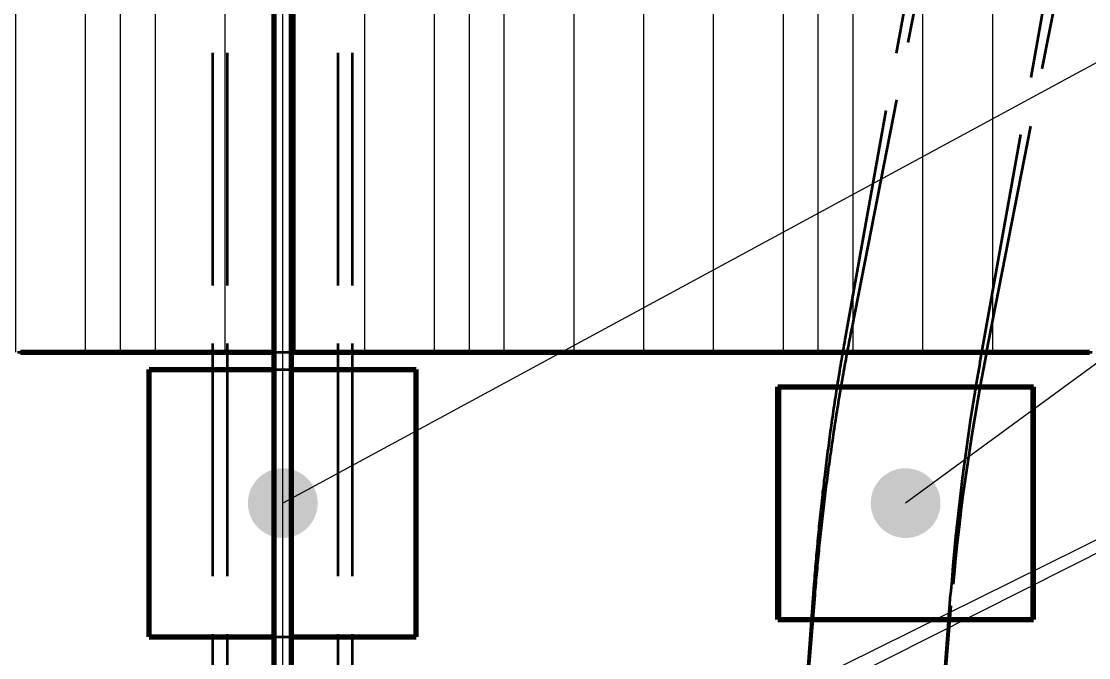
# Model space of a CAD drawing. Header units: millimetres. Extents: x 0 to 2382, y 0 to 420.
# Drawn here: x 157.29 to 175.65, y 236.63 to 247.57 of the extents above; entities that cross this region are included whole.
import ezdxf

# ---------------------------------------------------------------- set-up
doc = ezdxf.new("R2010")
doc.units = ezdxf.units.MM
doc.linetypes.add('IRAM-E-TRAZOS', pattern=[5, 4, -1])
doc.linetypes.add('IRAM-F-TRAZO-PUNTO', pattern=[20, 15, -2, 1, -2])
for name, color, linetype, lineweight in [('01-VISIBLE', 7, 'CONTINUOUS', 70), ('02-OCULTA', 4, 'IRAM-E-TRAZOS', 35), ('03-EJE', 1, 'IRAM-F-TRAZO-PUNTO', 18), ('04-COTA', 3, 'CONTINUOUS', 18), ('05-RAYADO', 8, 'CONTINUOUS', 18), ('08-FINA', 5, 'CONTINUOUS', 18)]:
    doc.layers.add(name, color=color, linetype=linetype, lineweight=lineweight)
doc.styles.add('ISO3098', font='isocpeur.ttf')
doc.dimstyles.new('FLAMA-IRAM', dxfattribs={"dimtxt": 3.5, "dimasz": 3.5, "dimexe": 2, "dimexo": 1.5, "dimgap": 1, "dimtad": 1, "dimdec": 1, "dimtxsty": 'ISO3098', "dimblk": 'IRAM_FLECHA', "dimblk1": 'IRAM_FLECHA', "dimblk2": 'IRAM_FLECHA', "dimcen": 2.5, "dimclrd": 256, "dimclre": 256, "dimclrt": 256, "dimazin": 3, "dimtfac": 1, "dimtmove": 0, "dimatfit": 3, "dimlwd": 18, "dimlwe": 18})

# ---------------------------------------------------------------- blocks, each defined once
blk = doc.blocks.new('IRAM_FLECHA')
blk.add_solid([(0, 0), (-1, 0.125), (-1, -0.125)])

msp = doc.modelspace()

# ---------------------------------------------------------------- hatches: boundary and pattern name
at = {"layer": '05-RAYADO'}
h = msp.add_hatch(dxfattribs=at)
h.set_pattern_fill('ANSI31', scale=0.94488, angle=45)
h.paths.add_polyline_path([(177.008, 241.884), (177.008, 263.535), (146.574, 263.535), (146.574, 241.884)])
h = msp.add_hatch(dxfattribs=at)
h.set_pattern_fill('ANSI31', scale=0.377953, angle=45)
h.paths.add_polyline_path([(174.735, 241.884), (174.735, 263.535), (148.847, 263.535), (148.847, 241.884)])
at = {"layer": '08-FINA'}
h = msp.add_hatch(color=7, dxfattribs=at)
h.dxf.hatch_style = 1
edge = h.paths.add_edge_path()
edge.add_arc((161.791, 239.284), 0.6, 0, 360)
h = msp.add_hatch(color=7, dxfattribs=at)
h.dxf.hatch_style = 1
edge = h.paths.add_edge_path()
edge.add_arc((172.503, 239.284), 0.6, 0, 360)

# ---------------------------------------------------------------- linework, layer by layer
at = {"layer": '01-VISIBLE'}
for p, q in [((161.641, 231.297), (161.641, 289.609)), ((161.941, 231.297), (161.941, 289.609)), ((159.494, 236.984), (159.494, 241.584)), ((164.087, 236.984), (164.087, 241.584)), ((170.306, 241.284), (170.322, 241.284)), ((170.306, 237.284), (170.306, 241.284)), ((170.322, 237.284), (170.322, 241.284)), ((174.7, 237.284), (174.7, 241.284)), ((170.306, 237.284), (170.322, 237.284))]:
    msp.add_line(p, q, dxfattribs=at)
for points in [[(157.283, 241.884), (157.333, 241.884), (157.383, 241.884), (157.433, 241.884), (157.483, 241.884), (157.533, 241.884), (157.583, 241.884), (157.633, 241.884), (157.683, 241.884), (157.733, 241.884), (157.784, 241.884), (157.834, 241.884), (157.884, 241.884), (157.934, 241.884), (157.984, 241.884), (158.034, 241.884), (158.084, 241.884), (158.134, 241.884), (158.184, 241.884), (158.234, 241.884), (158.285, 241.884), (158.335, 241.884), (158.385, 241.884), (158.435, 241.884), (158.485, 241.884), (158.535, 241.884), (158.585, 241.884), (158.635, 241.884), (158.685, 241.884), (158.735, 241.884), (158.785, 241.884), (158.836, 241.884), (158.886, 241.884), (158.936, 241.884), (158.986, 241.884), (159.036, 241.884), (159.086, 241.884), (159.136, 241.884), (159.186, 241.884), (159.236, 241.884), (159.286, 241.884), (159.336, 241.884), (159.387, 241.884), (159.437, 241.884), (159.487, 241.884), (159.537, 241.884), (159.587, 241.884), (159.637, 241.884), (159.687, 241.884), (159.737, 241.884), (159.787, 241.884), (159.837, 241.884), (159.888, 241.884), (159.938, 241.884), (159.988, 241.884), (160.038, 241.884), (160.088, 241.884), (160.138, 241.884), (160.188, 241.884), (160.238, 241.884), (160.288, 241.884), (160.338, 241.884), (160.388, 241.884), (160.439, 241.884), (160.489, 241.884), (160.539, 241.884), (160.589, 241.884), (160.639, 241.884), (160.689, 241.884), (160.739, 241.884), (160.789, 241.884), (160.839, 241.884), (160.889, 241.884), (160.94, 241.884), (160.99, 241.884), (161.04, 241.884), (161.09, 241.884), (161.14, 241.884), (161.19, 241.884), (161.24, 241.884), (161.29, 241.884), (161.34, 241.884), (161.39, 241.884), (161.44, 241.884), (161.491, 241.884), (161.541, 241.884), (161.591, 241.884), (161.641, 241.884)], [(161.941, 241.884), (161.991, 241.884), (162.041, 241.884), (162.091, 241.884), (162.141, 241.884), (162.191, 241.884), (162.241, 241.884), (162.292, 241.884), (162.342, 241.884), (162.392, 241.884), (162.442, 241.884), (162.492, 241.884), (162.542, 241.884), (162.592, 241.884), (162.642, 241.884), (162.692, 241.884), (162.742, 241.884), (162.792, 241.884), (162.843, 241.884), (162.893, 241.884), (162.943, 241.884), (162.993, 241.884), (163.043, 241.884), (163.093, 241.884), (163.143, 241.884), (163.193, 241.884), (163.243, 241.884), (163.293, 241.884), (163.344, 241.884), (163.394, 241.884), (163.444, 241.884), (163.494, 241.884), (163.544, 241.884), (163.594, 241.884), (163.644, 241.884), (163.694, 241.884), (163.744, 241.884), (163.794, 241.884), (163.844, 241.884), (163.895, 241.884), (163.945, 241.884), (163.995, 241.884), (164.045, 241.884), (164.095, 241.884), (164.145, 241.884), (164.195, 241.884), (164.245, 241.884), (164.295, 241.884), (164.345, 241.884), (164.395, 241.884), (164.446, 241.884), (164.496, 241.884), (164.546, 241.884), (164.596, 241.884), (164.646, 241.884), (164.696, 241.884), (164.746, 241.884), (164.796, 241.884), (164.846, 241.884), (164.896, 241.884), (164.947, 241.884), (164.997, 241.884), (165.047, 241.884), (165.097, 241.884), (165.147, 241.884), (165.197, 241.884), (165.247, 241.884), (165.297, 241.884), (165.347, 241.884), (165.397, 241.884), (165.447, 241.884), (165.498, 241.884), (165.548, 241.884), (165.598, 241.884), (165.648, 241.884), (165.698, 241.884), (165.748, 241.884), (165.798, 241.884), (165.848, 241.884), (165.898, 241.884), (165.948, 241.884), (165.999, 241.884), (166.049, 241.884), (166.099, 241.884), (166.149, 241.884), (166.199, 241.884), (166.249, 241.884), (166.299, 241.884), (166.349, 241.884), (166.399, 241.884), (166.449, 241.884), (166.499, 241.884), (166.55, 241.884), (166.6, 241.884), (166.65, 241.884), (166.7, 241.884), (166.75, 241.884), (166.8, 241.884), (166.85, 241.884), (166.9, 241.884), (166.95, 241.884), (167, 241.884), (167.051, 241.884), (167.101, 241.884), (167.151, 241.884), (167.201, 241.884), (167.251, 241.884), (167.301, 241.884), (167.351, 241.884), (167.401, 241.884), (167.451, 241.884), (167.501, 241.884), (167.551, 241.884), (167.602, 241.884), (167.652, 241.884), (167.702, 241.884), (167.752, 241.884), (167.802, 241.884), (167.852, 241.884), (167.902, 241.884), (167.952, 241.884), (168.002, 241.884), (168.052, 241.884), (168.102, 241.884), (168.153, 241.884), (168.203, 241.884), (168.253, 241.884), (168.303, 241.884), (168.353, 241.884), (168.403, 241.884), (168.453, 241.884), (168.503, 241.884), (168.553, 241.884), (168.603, 241.884), (168.654, 241.884), (168.704, 241.884), (168.754, 241.884), (168.804, 241.884), (168.854, 241.884), (168.904, 241.884), (168.954, 241.884), (169.004, 241.884), (169.054, 241.884), (169.104, 241.884), (169.154, 241.884), (169.205, 241.884), (169.255, 241.884), (169.305, 241.884), (169.355, 241.884), (169.405, 241.884), (169.455, 241.884), (169.505, 241.884), (169.555, 241.884), (169.605, 241.884), (169.655, 241.884), (169.706, 241.884), (169.756, 241.884), (169.806, 241.884), (169.856, 241.884), (169.906, 241.884), (169.956, 241.884), (170.006, 241.884), (170.056, 241.884), (170.106, 241.884), (170.156, 241.884), (170.206, 241.884), (170.257, 241.884), (170.307, 241.884), (170.357, 241.884), (170.407, 241.884), (170.457, 241.884), (170.507, 241.884), (170.557, 241.884), (170.607, 241.884), (170.657, 241.884), (170.707, 241.884), (170.758, 241.884), (170.808, 241.884), (170.858, 241.884), (170.908, 241.884), (170.958, 241.884), (171.008, 241.884), (171.058, 241.884), (171.108, 241.884), (171.158, 241.884), (171.208, 241.884), (171.258, 241.884), (171.309, 241.884), (171.359, 241.884), (171.409, 241.884), (171.459, 241.884), (171.509, 241.884), (171.559, 241.884), (171.609, 241.884), (171.659, 241.884), (171.709, 241.884), (171.759, 241.884), (171.809, 241.884), (171.86, 241.884), (171.91, 241.884), (171.96, 241.884), (172.01, 241.884), (172.06, 241.884), (172.11, 241.884), (172.16, 241.884), (172.21, 241.884), (172.26, 241.884), (172.31, 241.884), (172.361, 241.884), (172.411, 241.884), (172.461, 241.884), (172.511, 241.884), (172.561, 241.884), (172.611, 241.884), (172.661, 241.884), (172.711, 241.884), (172.761, 241.884), (172.811, 241.884), (172.861, 241.884), (172.912, 241.884), (172.962, 241.884), (173.012, 241.884), (173.062, 241.884), (173.112, 241.884), (173.162, 241.884), (173.212, 241.884), (173.262, 241.884), (173.312, 241.884), (173.362, 241.884), (173.413, 241.884), (173.463, 241.884), (173.513, 241.884), (173.563, 241.884), (173.613, 241.884), (173.663, 241.884), (173.713, 241.884), (173.763, 241.884), (173.813, 241.884), (173.863, 241.884), (173.913, 241.884), (173.964, 241.884), (174.014, 241.884), (174.064, 241.884), (174.114, 241.884), (174.164, 241.884), (174.214, 241.884), (174.264, 241.884), (174.314, 241.884), (174.364, 241.884), (174.414, 241.884), (174.465, 241.884), (174.515, 241.884), (174.565, 241.884), (174.615, 241.884), (174.665, 241.884), (174.715, 241.884), (174.765, 241.884), (174.815, 241.884), (174.865, 241.884), (174.915, 241.884), (174.965, 241.884), (175.016, 241.884), (175.066, 241.884), (175.116, 241.884), (175.166, 241.884), (175.216, 241.884), (175.266, 241.884), (175.316, 241.884), (175.366, 241.884), (175.416, 241.884), (175.466, 241.884), (175.516, 241.884), (175.567, 241.884), (175.617, 241.884), (175.667, 241.884)], [(159.494, 241.584), (159.546, 241.584), (159.597, 241.584), (159.648, 241.584), (159.699, 241.584), (159.75, 241.584), (159.801, 241.584), (159.852, 241.584), (159.903, 241.584), (159.954, 241.584), (160.006, 241.584), (160.057, 241.584), (160.108, 241.584), (160.159, 241.584), (160.21, 241.584), (160.261, 241.584), (160.312, 241.584), (160.363, 241.584), (160.414, 241.584), (160.465, 241.584), (160.517, 241.584), (160.568, 241.584), (160.619, 241.584), (160.67, 241.584), (160.721, 241.584), (160.772, 241.584), (160.823, 241.584), (160.874, 241.584), (160.925, 241.584), (160.976, 241.584), (161.028, 241.584), (161.079, 241.584), (161.13, 241.584), (161.181, 241.584), (161.232, 241.584), (161.283, 241.584), (161.334, 241.584), (161.385, 241.584), (161.436, 241.584), (161.488, 241.584), (161.539, 241.584), (161.59, 241.584), (161.641, 241.584)], [(161.941, 241.584), (161.992, 241.584), (162.043, 241.584), (162.094, 241.584), (162.145, 241.584), (162.196, 241.584), (162.247, 241.584), (162.299, 241.584), (162.35, 241.584), (162.401, 241.584), (162.452, 241.584), (162.503, 241.584), (162.554, 241.584), (162.605, 241.584), (162.656, 241.584), (162.707, 241.584), (162.759, 241.584), (162.81, 241.584), (162.861, 241.584), (162.912, 241.584), (162.963, 241.584), (163.014, 241.584), (163.065, 241.584), (163.116, 241.584), (163.167, 241.584), (163.218, 241.584), (163.27, 241.584), (163.321, 241.584), (163.372, 241.584), (163.423, 241.584), (163.474, 241.584), (163.525, 241.584), (163.576, 241.584), (163.627, 241.584), (163.678, 241.584), (163.73, 241.584), (163.781, 241.584), (163.832, 241.584), (163.883, 241.584), (163.934, 241.584), (163.985, 241.584), (164.036, 241.584), (164.087, 241.584)], [(170.322, 241.284), (170.372, 241.284), (170.422, 241.284), (170.473, 241.284), (170.523, 241.284), (170.573, 241.284), (170.624, 241.284), (170.674, 241.284), (170.724, 241.284), (170.775, 241.284), (170.825, 241.284), (170.875, 241.284), (170.926, 241.284), (170.976, 241.284), (171.026, 241.284), (171.077, 241.284), (171.127, 241.284), (171.177, 241.284), (171.228, 241.284), (171.278, 241.284), (171.328, 241.284), (171.378, 241.284), (171.429, 241.284), (171.479, 241.284), (171.529, 241.284), (171.58, 241.284), (171.63, 241.284), (171.68, 241.284), (171.731, 241.284), (171.781, 241.284), (171.831, 241.284), (171.882, 241.284), (171.932, 241.284), (171.982, 241.284), (172.033, 241.284), (172.083, 241.284), (172.133, 241.284), (172.184, 241.284), (172.234, 241.284), (172.284, 241.284), (172.335, 241.284), (172.385, 241.284), (172.435, 241.284), (172.486, 241.284), (172.536, 241.284), (172.586, 241.284), (172.637, 241.284), (172.687, 241.284), (172.737, 241.284), (172.788, 241.284), (172.838, 241.284), (172.888, 241.284), (172.938, 241.284), (172.989, 241.284), (173.039, 241.284), (173.089, 241.284), (173.14, 241.284), (173.19, 241.284), (173.24, 241.284), (173.291, 241.284), (173.341, 241.284), (173.391, 241.284), (173.442, 241.284), (173.492, 241.284), (173.542, 241.284), (173.593, 241.284), (173.643, 241.284), (173.693, 241.284), (173.744, 241.284), (173.794, 241.284), (173.844, 241.284), (173.895, 241.284), (173.945, 241.284), (173.995, 241.284), (174.046, 241.284), (174.096, 241.284), (174.146, 241.284), (174.197, 241.284), (174.247, 241.284), (174.297, 241.284), (174.347, 241.284), (174.398, 241.284), (174.448, 241.284), (174.498, 241.284), (174.549, 241.284), (174.599, 241.284), (174.649, 241.284), (174.7, 241.284)], [(170.322, 237.284), (170.372, 237.284), (170.422, 237.284), (170.473, 237.284), (170.523, 237.284), (170.573, 237.284), (170.624, 237.284), (170.674, 237.284), (170.724, 237.284), (170.775, 237.284), (170.825, 237.284), (170.875, 237.284), (170.926, 237.284), (170.976, 237.284), (171.026, 237.284), (171.077, 237.284), (171.127, 237.284), (171.177, 237.284), (171.228, 237.284), (171.278, 237.284), (171.328, 237.284), (171.378, 237.284), (171.429, 237.284), (171.479, 237.284), (171.529, 237.284), (171.58, 237.284), (171.63, 237.284), (171.68, 237.284), (171.731, 237.284), (171.781, 237.284), (171.831, 237.284), (171.882, 237.284), (171.932, 237.284), (171.982, 237.284), (172.033, 237.284), (172.083, 237.284), (172.133, 237.284), (172.184, 237.284), (172.234, 237.284), (172.284, 237.284), (172.335, 237.284), (172.385, 237.284), (172.435, 237.284), (172.486, 237.284), (172.536, 237.284), (172.586, 237.284), (172.637, 237.284), (172.687, 237.284), (172.737, 237.284), (172.788, 237.284), (172.838, 237.284), (172.888, 237.284), (172.938, 237.284), (172.989, 237.284), (173.039, 237.284), (173.089, 237.284), (173.14, 237.284), (173.19, 237.284), (173.24, 237.284), (173.291, 237.284), (173.341, 237.284), (173.391, 237.284), (173.442, 237.284), (173.492, 237.284), (173.542, 237.284), (173.593, 237.284), (173.643, 237.284), (173.693, 237.284), (173.744, 237.284), (173.794, 237.284), (173.844, 237.284), (173.895, 237.284), (173.945, 237.284), (173.995, 237.284), (174.046, 237.284), (174.096, 237.284), (174.146, 237.284), (174.197, 237.284), (174.247, 237.284), (174.297, 237.284), (174.347, 237.284), (174.398, 237.284), (174.448, 237.284), (174.498, 237.284), (174.549, 237.284), (174.599, 237.284), (174.649, 237.284), (174.7, 237.284)], [(159.494, 236.984), (159.546, 236.984), (159.597, 236.984), (159.648, 236.984), (159.699, 236.984), (159.75, 236.984), (159.801, 236.984), (159.852, 236.984), (159.903, 236.984), (159.954, 236.984), (160.006, 236.984), (160.057, 236.984), (160.108, 236.984), (160.159, 236.984), (160.21, 236.984), (160.261, 236.984), (160.312, 236.984), (160.363, 236.984), (160.414, 236.984), (160.465, 236.984), (160.517, 236.984), (160.568, 236.984), (160.619, 236.984), (160.67, 236.984), (160.721, 236.984), (160.772, 236.984), (160.823, 236.984), (160.874, 236.984), (160.925, 236.984), (160.976, 236.984), (161.028, 236.984), (161.079, 236.984), (161.13, 236.984), (161.181, 236.984), (161.232, 236.984), (161.283, 236.984), (161.334, 236.984), (161.385, 236.984), (161.436, 236.984), (161.488, 236.984), (161.539, 236.984), (161.59, 236.984), (161.641, 236.984)], [(161.941, 236.984), (161.992, 236.984), (162.043, 236.984), (162.094, 236.984), (162.145, 236.984), (162.196, 236.984), (162.247, 236.984), (162.299, 236.984), (162.35, 236.984), (162.401, 236.984), (162.452, 236.984), (162.503, 236.984), (162.554, 236.984), (162.605, 236.984), (162.656, 236.984), (162.707, 236.984), (162.759, 236.984), (162.81, 236.984), (162.861, 236.984), (162.912, 236.984), (162.963, 236.984), (163.014, 236.984), (163.065, 236.984), (163.116, 236.984), (163.167, 236.984), (163.218, 236.984), (163.27, 236.984), (163.321, 236.984), (163.372, 236.984), (163.423, 236.984), (163.474, 236.984), (163.525, 236.984), (163.576, 236.984), (163.627, 236.984), (163.678, 236.984), (163.73, 236.984), (163.781, 236.984), (163.832, 236.984), (163.883, 236.984), (163.934, 236.984), (163.985, 236.984), (164.036, 236.984), (164.087, 236.984)]]:
    msp.add_lwpolyline(points, dxfattribs=at)
at = {"layer": '02-OCULTA'}
for p, q in [((160.591, 218.029), (160.591, 301.976)), ((160.841, 218.029), (160.841, 301.976)), ((162.741, 218.029), (162.741, 301.976)), ((162.991, 218.029), (162.991, 301.976)), ((161.641, 225.809), (161.641, 289.609)), ((161.941, 225.809), (161.941, 289.609)), ((171.466, 242.101), (172.869, 249.932)), ((171.466, 242.101), (172.869, 249.932)), ((171.581, 242.3), (173.048, 249.771)), ((173.779, 241.687), (175.183, 249.518)), ((173.779, 241.687), (175.183, 249.518)), ((173.887, 241.847), (175.354, 249.319)), ((159.499, 241.584), (159.494, 241.584)), ((159.499, 236.984), (159.499, 241.584)), ((164.083, 241.584), (164.087, 241.584)), ((164.083, 236.984), (164.083, 241.584)), ((174.676, 241.284), (174.7, 241.284)), ((174.676, 237.284), (174.676, 241.284)), ((170.713, 234.921), (170.933, 237.885)), ((170.713, 234.921), (170.933, 237.885)), ((170.727, 235.016), (170.946, 237.705)), ((173.056, 234.747), (173.276, 237.711)), ((173.056, 234.747), (173.276, 237.711)), ((173.069, 234.826), (173.288, 237.515)), ((174.676, 237.284), (174.7, 237.284)), ((159.499, 236.984), (159.494, 236.984)), ((164.083, 236.984), (164.087, 236.984))]:
    msp.add_line(p, q, dxfattribs=at)
for points in [[(170.946, 237.705), (170.95, 237.756), (170.954, 237.806), (170.958, 237.856), (170.963, 237.906), (170.967, 237.957), (170.971, 238.007), (170.976, 238.057), (170.98, 238.107), (170.985, 238.158), (170.99, 238.208), (170.994, 238.258), (170.999, 238.308), (171.004, 238.359), (171.009, 238.409), (171.014, 238.459), (171.019, 238.509), (171.024, 238.559), (171.029, 238.609), (171.034, 238.66), (171.04, 238.71), (171.045, 238.76), (171.051, 238.81), (171.056, 238.86), (171.062, 238.91), (171.067, 238.961), (171.073, 239.011), (171.078, 239.061), (171.084, 239.111), (171.09, 239.161), (171.096, 239.211), (171.102, 239.261), (171.108, 239.311), (171.114, 239.361), (171.12, 239.411), (171.126, 239.462), (171.133, 239.512), (171.139, 239.562), (171.145, 239.612), (171.152, 239.662), (171.158, 239.712), (171.165, 239.762), (171.172, 239.812), (171.178, 239.862), (171.185, 239.912), (171.192, 239.962), (171.199, 240.012), (171.206, 240.062), (171.213, 240.112), (171.22, 240.162), (171.227, 240.212), (171.234, 240.261), (171.241, 240.311), (171.249, 240.361), (171.256, 240.411), (171.264, 240.461), (171.271, 240.511), (171.279, 240.561), (171.286, 240.611), (171.294, 240.661), (171.302, 240.71), (171.309, 240.76), (171.317, 240.81), (171.325, 240.86), (171.333, 240.91), (171.341, 240.96), (171.349, 241.009), (171.357, 241.059), (171.366, 241.109), (171.374, 241.159), (171.382, 241.208), (171.391, 241.258), (171.399, 241.308), (171.408, 241.358), (171.416, 241.407), (171.425, 241.457), (171.434, 241.507), (171.443, 241.556), (171.451, 241.606), (171.46, 241.656), (171.469, 241.705), (171.478, 241.755), (171.487, 241.805), (171.496, 241.854), (171.506, 241.904), (171.515, 241.953), (171.524, 242.003), (171.534, 242.053), (171.543, 242.102), (171.553, 242.152), (171.562, 242.201), (171.572, 242.251), (171.581, 242.3)], [(170.933, 237.885), (170.937, 237.935), (170.94, 237.985), (170.944, 238.035), (170.948, 238.085), (170.952, 238.134), (170.956, 238.184), (170.96, 238.234), (170.964, 238.284), (170.969, 238.334), (170.973, 238.384), (170.977, 238.433), (170.982, 238.483), (170.986, 238.533), (170.991, 238.583), (170.995, 238.633), (171, 238.683), (171.005, 238.732), (171.009, 238.782), (171.014, 238.832), (171.019, 238.882), (171.024, 238.931), (171.029, 238.981), (171.034, 239.031), (171.039, 239.081), (171.044, 239.131), (171.05, 239.18), (171.055, 239.23), (171.06, 239.28), (171.066, 239.329), (171.071, 239.379), (171.077, 239.429), (171.082, 239.479), (171.088, 239.528), (171.094, 239.578), (171.1, 239.628), (171.105, 239.677), (171.111, 239.727), (171.117, 239.777), (171.123, 239.826), (171.129, 239.876), (171.136, 239.926), (171.142, 239.975), (171.148, 240.025), (171.154, 240.074), (171.161, 240.124), (171.167, 240.174), (171.174, 240.223), (171.18, 240.273), (171.187, 240.322), (171.194, 240.372), (171.2, 240.422), (171.207, 240.471), (171.214, 240.521), (171.221, 240.57), (171.228, 240.62), (171.235, 240.669), (171.242, 240.719), (171.249, 240.768), (171.257, 240.818), (171.264, 240.867), (171.271, 240.917), (171.279, 240.966), (171.286, 241.016), (171.294, 241.065), (171.301, 241.114), (171.309, 241.164), (171.317, 241.213), (171.324, 241.263), (171.332, 241.312), (171.34, 241.362), (171.348, 241.411), (171.356, 241.46), (171.364, 241.51), (171.372, 241.559), (171.38, 241.608), (171.389, 241.658), (171.397, 241.707), (171.405, 241.756), (171.414, 241.806), (171.422, 241.855), (171.431, 241.904), (171.44, 241.953), (171.448, 242.003), (171.457, 242.052), (171.466, 242.101)], [(170.933, 237.885), (170.937, 237.935), (170.94, 237.985), (170.944, 238.035), (170.948, 238.085), (170.952, 238.134), (170.956, 238.184), (170.96, 238.234), (170.964, 238.284), (170.969, 238.334), (170.973, 238.384), (170.977, 238.433), (170.982, 238.483), (170.986, 238.533), (170.991, 238.583), (170.995, 238.633), (171, 238.683), (171.005, 238.732), (171.009, 238.782), (171.014, 238.832), (171.019, 238.882), (171.024, 238.931), (171.029, 238.981), (171.034, 239.031), (171.039, 239.081), (171.044, 239.131), (171.05, 239.18), (171.055, 239.23), (171.06, 239.28), (171.066, 239.329), (171.071, 239.379), (171.077, 239.429), (171.082, 239.479), (171.088, 239.528), (171.094, 239.578), (171.1, 239.628), (171.105, 239.677), (171.111, 239.727), (171.117, 239.777), (171.123, 239.826), (171.129, 239.876), (171.136, 239.926), (171.142, 239.975), (171.148, 240.025), (171.154, 240.074), (171.161, 240.124), (171.167, 240.174), (171.174, 240.223), (171.18, 240.273), (171.187, 240.322), (171.194, 240.372), (171.2, 240.422), (171.207, 240.471), (171.214, 240.521), (171.221, 240.57), (171.228, 240.62), (171.235, 240.669), (171.242, 240.719), (171.249, 240.768), (171.257, 240.818), (171.264, 240.867), (171.271, 240.917), (171.279, 240.966), (171.286, 241.016), (171.294, 241.065), (171.301, 241.114), (171.309, 241.164), (171.317, 241.213), (171.324, 241.263), (171.332, 241.312), (171.34, 241.362), (171.348, 241.411), (171.356, 241.46), (171.364, 241.51), (171.372, 241.559), (171.38, 241.608), (171.389, 241.658), (171.397, 241.707), (171.405, 241.756), (171.414, 241.806), (171.422, 241.855), (171.431, 241.904), (171.44, 241.953), (171.448, 242.003), (171.457, 242.052), (171.466, 242.101)], [(157.231, 241.884), (157.311, 241.884), (157.391, 241.884), (157.471, 241.884), (157.551, 241.884), (157.631, 241.884), (157.711, 241.884), (157.791, 241.884), (157.871, 241.884), (157.951, 241.884), (158.031, 241.884), (158.111, 241.884), (158.191, 241.884), (158.271, 241.884), (158.351, 241.884), (158.431, 241.884), (158.511, 241.884), (158.591, 241.884), (158.671, 241.884), (158.751, 241.884), (158.831, 241.884), (158.911, 241.884), (158.991, 241.884), (159.071, 241.884), (159.151, 241.884), (159.231, 241.884), (159.311, 241.884), (159.391, 241.884), (159.471, 241.884), (159.551, 241.884), (159.631, 241.884), (159.711, 241.884), (159.791, 241.884), (159.871, 241.884), (159.951, 241.884), (160.031, 241.884), (160.111, 241.884), (160.191, 241.884), (160.271, 241.884), (160.351, 241.884), (160.431, 241.884), (160.511, 241.884), (160.591, 241.884), (160.671, 241.884), (160.751, 241.884), (160.831, 241.884), (160.911, 241.884), (160.991, 241.884), (161.071, 241.884), (161.151, 241.884), (161.231, 241.884), (161.311, 241.884), (161.391, 241.884), (161.471, 241.884), (161.551, 241.884), (161.631, 241.884), (161.711, 241.884), (161.791, 241.884), (161.871, 241.884), (161.951, 241.884), (162.031, 241.884), (162.111, 241.884), (162.191, 241.884), (162.271, 241.884), (162.351, 241.884), (162.431, 241.884), (162.511, 241.884), (162.591, 241.884), (162.671, 241.884), (162.751, 241.884), (162.831, 241.884), (162.911, 241.884), (162.991, 241.884), (163.071, 241.884), (163.151, 241.884), (163.231, 241.884), (163.311, 241.884), (163.391, 241.884), (163.471, 241.884), (163.551, 241.884), (163.631, 241.884), (163.711, 241.884), (163.791, 241.884), (163.871, 241.884), (163.951, 241.884), (164.031, 241.884), (164.111, 241.884), (164.191, 241.884), (164.271, 241.884), (164.351, 241.884), (164.431, 241.884), (164.511, 241.884), (164.591, 241.884), (164.671, 241.884), (164.751, 241.884), (164.831, 241.884), (164.911, 241.884), (164.991, 241.884), (165.071, 241.884), (165.151, 241.884), (165.231, 241.884), (165.311, 241.884), (165.391, 241.884), (165.471, 241.884), (165.551, 241.884), (165.631, 241.884), (165.711, 241.884), (165.791, 241.884), (165.871, 241.884), (165.951, 241.884), (166.031, 241.884), (166.111, 241.884), (166.191, 241.884), (166.271, 241.884), (166.351, 241.884), (166.431, 241.884), (166.511, 241.884), (166.591, 241.884), (166.671, 241.884), (166.751, 241.884), (166.831, 241.884), (166.911, 241.884), (166.991, 241.884), (167.071, 241.884), (167.151, 241.884), (167.231, 241.884), (167.311, 241.884), (167.391, 241.884), (167.471, 241.884), (167.551, 241.884), (167.631, 241.884), (167.711, 241.884), (167.791, 241.884), (167.871, 241.884), (167.951, 241.884), (168.031, 241.884), (168.111, 241.884), (168.191, 241.884), (168.271, 241.884), (168.351, 241.884), (168.431, 241.884), (168.511, 241.884), (168.591, 241.884), (168.671, 241.884), (168.751, 241.884), (168.831, 241.884), (168.911, 241.884), (168.991, 241.884), (169.071, 241.884), (169.151, 241.884), (169.231, 241.884), (169.311, 241.884), (169.391, 241.884), (169.471, 241.884), (169.551, 241.884), (169.631, 241.884), (169.711, 241.884), (169.791, 241.884), (169.871, 241.884), (169.951, 241.884), (170.031, 241.884), (170.111, 241.884), (170.191, 241.884), (170.271, 241.884), (170.351, 241.884), (170.431, 241.884), (170.511, 241.884), (170.591, 241.884), (170.671, 241.884), (170.751, 241.884), (170.831, 241.884), (170.911, 241.884), (170.991, 241.884), (171.071, 241.884), (171.151, 241.884), (171.231, 241.884), (171.311, 241.884), (171.391, 241.884), (171.471, 241.884), (171.551, 241.884), (171.631, 241.884), (171.711, 241.884), (171.791, 241.884), (171.871, 241.884), (171.951, 241.884), (172.031, 241.884), (172.111, 241.884), (172.191, 241.884), (172.271, 241.884), (172.351, 241.884), (172.431, 241.884), (172.511, 241.884), (172.591, 241.884), (172.671, 241.884), (172.751, 241.884), (172.831, 241.884), (172.911, 241.884), (172.991, 241.884), (173.071, 241.884), (173.151, 241.884), (173.231, 241.884), (173.311, 241.884), (173.391, 241.884), (173.471, 241.884), (173.551, 241.884), (173.631, 241.884), (173.711, 241.884), (173.791, 241.884), (173.871, 241.884), (173.951, 241.884), (174.031, 241.884), (174.111, 241.884), (174.191, 241.884), (174.271, 241.884), (174.351, 241.884), (174.431, 241.884), (174.511, 241.884), (174.591, 241.884), (174.671, 241.884), (174.751, 241.884), (174.831, 241.884), (174.911, 241.884), (174.991, 241.884), (175.071, 241.884), (175.151, 241.884), (175.231, 241.884), (175.311, 241.884), (175.391, 241.884), (175.471, 241.884), (175.551, 241.884), (175.631, 241.884), (175.711, 241.884)], [(161.641, 241.884), (161.691, 241.884), (161.741, 241.884), (161.791, 241.884), (161.841, 241.884), (161.891, 241.884), (161.941, 241.884)], [(159.499, 241.584), (159.549, 241.584), (159.6, 241.584), (159.65, 241.584), (159.7, 241.584), (159.751, 241.584), (159.801, 241.584), (159.851, 241.584), (159.902, 241.584), (159.952, 241.584), (160.003, 241.584), (160.053, 241.584), (160.103, 241.584), (160.154, 241.584), (160.204, 241.584), (160.254, 241.584), (160.305, 241.584), (160.355, 241.584), (160.406, 241.584), (160.456, 241.584), (160.506, 241.584), (160.557, 241.584), (160.607, 241.584), (160.657, 241.584), (160.708, 241.584), (160.758, 241.584), (160.809, 241.584), (160.859, 241.584), (160.909, 241.584), (160.96, 241.584), (161.01, 241.584), (161.06, 241.584), (161.111, 241.584), (161.161, 241.584), (161.212, 241.584), (161.262, 241.584), (161.312, 241.584), (161.363, 241.584), (161.413, 241.584), (161.463, 241.584), (161.514, 241.584), (161.564, 241.584), (161.615, 241.584), (161.665, 241.584), (161.715, 241.584), (161.766, 241.584), (161.816, 241.584), (161.866, 241.584), (161.917, 241.584), (161.967, 241.584), (162.018, 241.584), (162.068, 241.584), (162.118, 241.584), (162.169, 241.584), (162.219, 241.584), (162.269, 241.584), (162.32, 241.584), (162.37, 241.584), (162.421, 241.584), (162.471, 241.584), (162.521, 241.584), (162.572, 241.584), (162.622, 241.584), (162.672, 241.584), (162.723, 241.584), (162.773, 241.584), (162.824, 241.584), (162.874, 241.584), (162.924, 241.584), (162.975, 241.584), (163.025, 241.584), (163.075, 241.584), (163.126, 241.584), (163.176, 241.584), (163.227, 241.584), (163.277, 241.584), (163.327, 241.584), (163.378, 241.584), (163.428, 241.584), (163.478, 241.584), (163.529, 241.584), (163.579, 241.584), (163.63, 241.584), (163.68, 241.584), (163.73, 241.584), (163.781, 241.584), (163.831, 241.584), (163.881, 241.584), (163.932, 241.584), (163.982, 241.584), (164.033, 241.584), (164.083, 241.584)], [(161.641, 241.584), (161.691, 241.584), (161.741, 241.584), (161.791, 241.584), (161.841, 241.584), (161.891, 241.584), (161.941, 241.584)], [(170.306, 241.284), (170.356, 241.284), (170.406, 241.284), (170.456, 241.284), (170.507, 241.284), (170.557, 241.284), (170.607, 241.284), (170.657, 241.284), (170.708, 241.284), (170.758, 241.284), (170.808, 241.284), (170.858, 241.284), (170.908, 241.284), (170.959, 241.284), (171.009, 241.284), (171.059, 241.284), (171.109, 241.284), (171.16, 241.284), (171.21, 241.284), (171.26, 241.284), (171.31, 241.284), (171.361, 241.284), (171.411, 241.284), (171.461, 241.284), (171.511, 241.284), (171.561, 241.284), (171.612, 241.284), (171.662, 241.284), (171.712, 241.284), (171.762, 241.284), (171.813, 241.284), (171.863, 241.284), (171.913, 241.284), (171.963, 241.284), (172.014, 241.284), (172.064, 241.284), (172.114, 241.284), (172.164, 241.284), (172.214, 241.284), (172.265, 241.284), (172.315, 241.284), (172.365, 241.284), (172.415, 241.284), (172.466, 241.284), (172.516, 241.284), (172.566, 241.284), (172.616, 241.284), (172.666, 241.284), (172.717, 241.284), (172.767, 241.284), (172.817, 241.284), (172.867, 241.284), (172.918, 241.284), (172.968, 241.284), (173.018, 241.284), (173.068, 241.284), (173.119, 241.284), (173.169, 241.284), (173.219, 241.284), (173.269, 241.284), (173.319, 241.284), (173.37, 241.284), (173.42, 241.284), (173.47, 241.284), (173.52, 241.284), (173.571, 241.284), (173.621, 241.284), (173.671, 241.284), (173.721, 241.284), (173.771, 241.284), (173.822, 241.284), (173.872, 241.284), (173.922, 241.284), (173.972, 241.284), (174.023, 241.284), (174.073, 241.284), (174.123, 241.284), (174.173, 241.284), (174.224, 241.284), (174.274, 241.284), (174.324, 241.284), (174.374, 241.284), (174.424, 241.284), (174.475, 241.284), (174.525, 241.284), (174.575, 241.284), (174.625, 241.284), (174.676, 241.284)], [(170.306, 237.284), (170.356, 237.284), (170.406, 237.284), (170.456, 237.284), (170.507, 237.284), (170.557, 237.284), (170.607, 237.284), (170.657, 237.284), (170.708, 237.284), (170.758, 237.284), (170.808, 237.284), (170.858, 237.284), (170.908, 237.284), (170.959, 237.284), (171.009, 237.284), (171.059, 237.284), (171.109, 237.284), (171.16, 237.284), (171.21, 237.284), (171.26, 237.284), (171.31, 237.284), (171.361, 237.284), (171.411, 237.284), (171.461, 237.284), (171.511, 237.284), (171.561, 237.284), (171.612, 237.284), (171.662, 237.284), (171.712, 237.284), (171.762, 237.284), (171.813, 237.284), (171.863, 237.284), (171.913, 237.284), (171.963, 237.284), (172.014, 237.284), (172.064, 237.284), (172.114, 237.284), (172.164, 237.284), (172.214, 237.284), (172.265, 237.284), (172.315, 237.284), (172.365, 237.284), (172.415, 237.284), (172.466, 237.284), (172.516, 237.284), (172.566, 237.284), (172.616, 237.284), (172.666, 237.284), (172.717, 237.284), (172.767, 237.284), (172.817, 237.284), (172.867, 237.284), (172.918, 237.284), (172.968, 237.284), (173.018, 237.284), (173.068, 237.284), (173.119, 237.284), (173.169, 237.284), (173.219, 237.284), (173.269, 237.284), (173.319, 237.284), (173.37, 237.284), (173.42, 237.284), (173.47, 237.284), (173.52, 237.284), (173.571, 237.284), (173.621, 237.284), (173.671, 237.284), (173.721, 237.284), (173.771, 237.284), (173.822, 237.284), (173.872, 237.284), (173.922, 237.284), (173.972, 237.284), (174.023, 237.284), (174.073, 237.284), (174.123, 237.284), (174.173, 237.284), (174.224, 237.284), (174.274, 237.284), (174.324, 237.284), (174.374, 237.284), (174.424, 237.284), (174.475, 237.284), (174.525, 237.284), (174.575, 237.284), (174.625, 237.284), (174.676, 237.284)], [(159.499, 236.984), (159.549, 236.984), (159.6, 236.984), (159.65, 236.984), (159.7, 236.984), (159.751, 236.984), (159.801, 236.984), (159.851, 236.984), (159.902, 236.984), (159.952, 236.984), (160.003, 236.984), (160.053, 236.984), (160.103, 236.984), (160.154, 236.984), (160.204, 236.984), (160.254, 236.984), (160.305, 236.984), (160.355, 236.984), (160.406, 236.984), (160.456, 236.984), (160.506, 236.984), (160.557, 236.984), (160.607, 236.984), (160.657, 236.984), (160.708, 236.984), (160.758, 236.984), (160.809, 236.984), (160.859, 236.984), (160.909, 236.984), (160.96, 236.984), (161.01, 236.984), (161.06, 236.984), (161.111, 236.984), (161.161, 236.984), (161.212, 236.984), (161.262, 236.984), (161.312, 236.984), (161.363, 236.984), (161.413, 236.984), (161.463, 236.984), (161.514, 236.984), (161.564, 236.984), (161.615, 236.984), (161.665, 236.984), (161.715, 236.984), (161.766, 236.984), (161.816, 236.984), (161.866, 236.984), (161.917, 236.984), (161.967, 236.984), (162.018, 236.984), (162.068, 236.984), (162.118, 236.984), (162.169, 236.984), (162.219, 236.984), (162.269, 236.984), (162.32, 236.984), (162.37, 236.984), (162.421, 236.984), (162.471, 236.984), (162.521, 236.984), (162.572, 236.984), (162.622, 236.984), (162.672, 236.984), (162.723, 236.984), (162.773, 236.984), (162.824, 236.984), (162.874, 236.984), (162.924, 236.984), (162.975, 236.984), (163.025, 236.984), (163.075, 236.984), (163.126, 236.984), (163.176, 236.984), (163.227, 236.984), (163.277, 236.984), (163.327, 236.984), (163.378, 236.984), (163.428, 236.984), (163.478, 236.984), (163.529, 236.984), (163.579, 236.984), (163.63, 236.984), (163.68, 236.984), (163.73, 236.984), (163.781, 236.984), (163.831, 236.984), (163.881, 236.984), (163.932, 236.984), (163.982, 236.984), (164.033, 236.984), (164.083, 236.984)], [(161.641, 236.984), (161.691, 236.984), (161.741, 236.984), (161.791, 236.984), (161.841, 236.984), (161.891, 236.984), (161.941, 236.984)]]:
    msp.add_lwpolyline(points, dxfattribs=at)
for centre, start, end in [((211.985, 234.368), 168.8928, 175.351), ((211.995, 234.836), 169.8376, 175.7537), ((211.995, 234.836), 169.8376, 175.7537)]:
    msp.add_arc(centre, 38.825, start, end, dxfattribs=at)
at = {"layer": '03-EJE'}
msp.add_line((161.791, 214.909), (161.791, 313.855), dxfattribs=at)
at = {"layer": '08-FINA'}
for p, q in [((211.674, 266.304), (161.791, 239.284)), ((201.963, 260.847), (172.503, 239.284)), ((211.608, 256.431), (161.791, 231.709)), ((201.617, 251.412), (161.791, 231.379))]:
    msp.add_line(p, q, dxfattribs=at)

# ---------------------------------------------------------------- dimensions: what is measured, and where the dimension line sits
at = {"layer": '04-COTA'}
msp.add_linear_dim(base=(126.391, 212.209), p1=(145.791, 212.209), p2=(158.791, 303.596), angle=90, dimstyle='FLAMA-IRAM', override={"dimlfac": 10}, dxfattribs=at).render()

doc.saveas('drawing.dxf')
